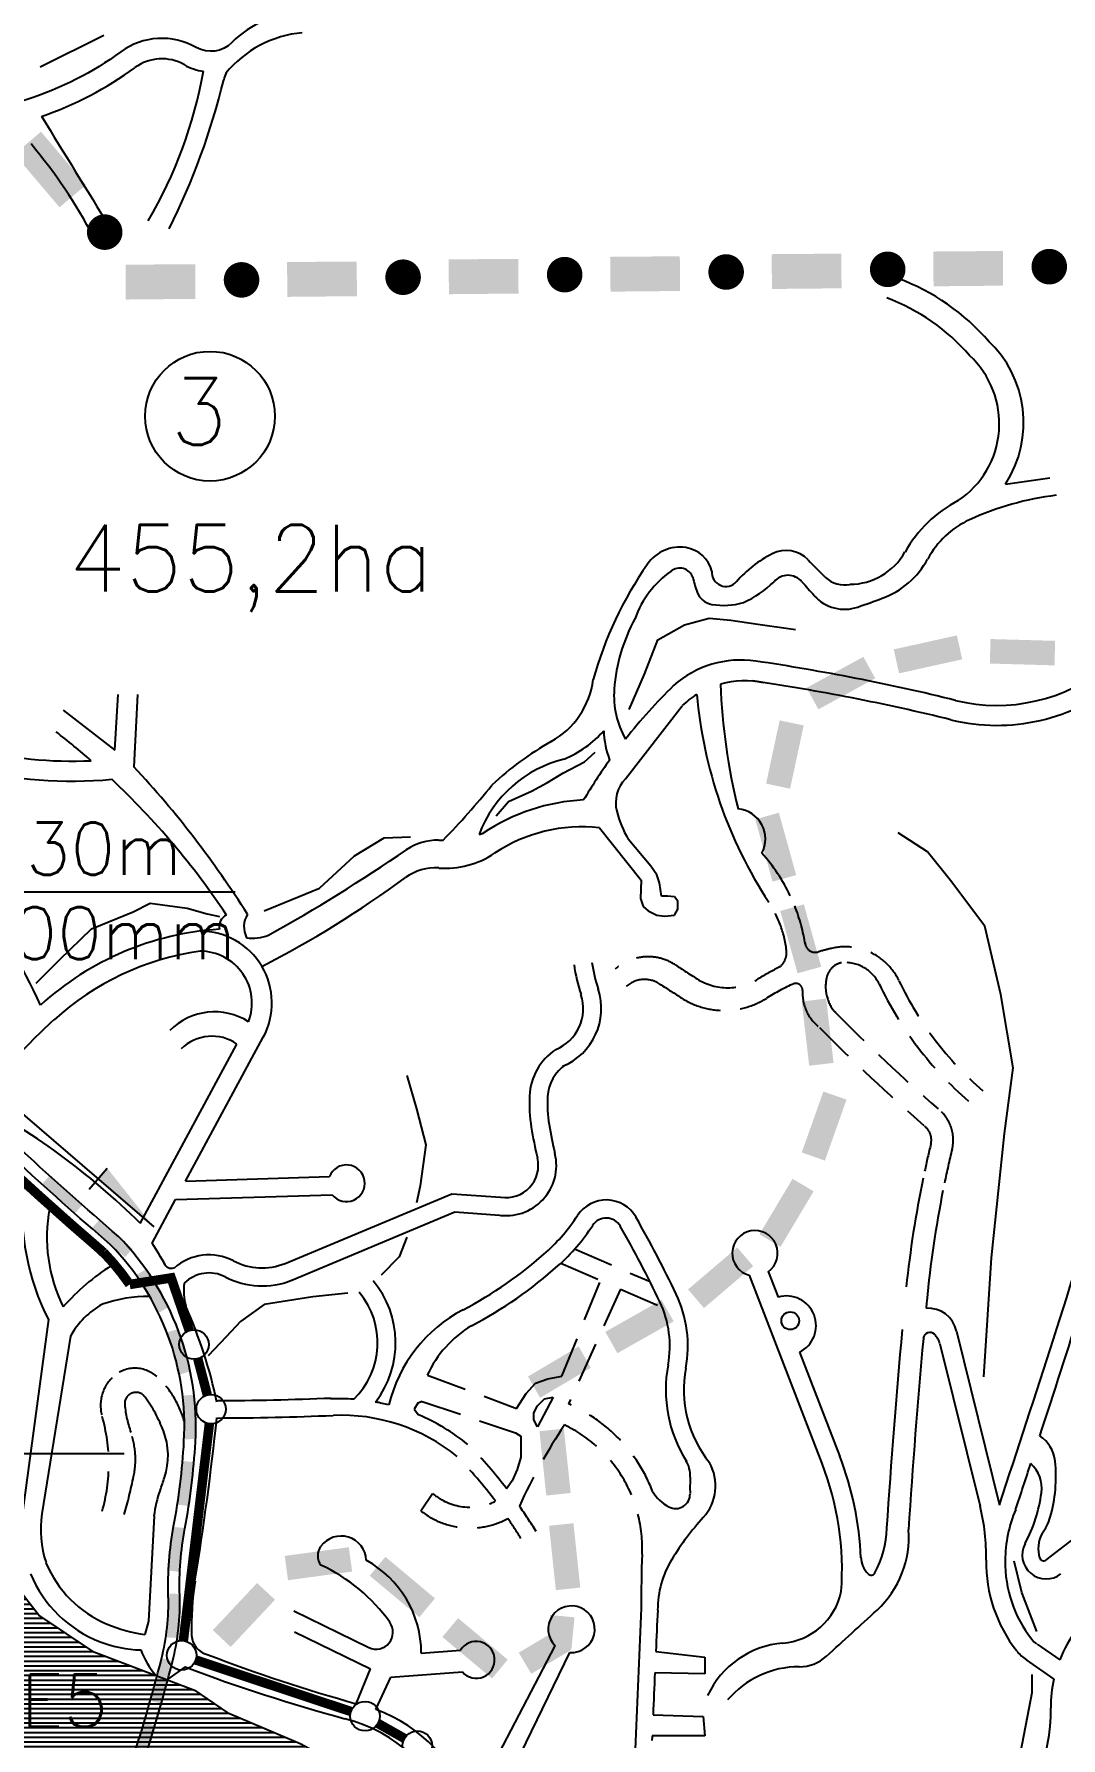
# Model space of a CAD drawing. Extents: x 578289 to 593263, y 7501070 to 7511782.
# Drawn here: x 584377 to 585457, y 7507604 to 7509396 of the extents above; entities that cross this region are included whole.
import ezdxf
from ezdxf.enums import TextEntityAlignment as Align

# ---------------------------------------------------------------- set-up
doc = ezdxf.new("R2010")
doc.units = 0
doc.header["$LTSCALE"] = 170
doc.header["$MEASUREMENT"] = 0
doc.linetypes.add('HIDDEN', pattern=[0.375, 0.25, -0.125])
doc.layers.get('0').update_dxf_attribs({"linetype": 'CONTINUOUS'})
for name, color, linetype in [('ESTACAO', 5, 'CONTINUOUS'), ('HATCH', 4, 'CONTINUOUS'), ('L-FERREA', 6, 'CONTINUOUS'), ('LIMITE-BACIA', 3, 'CONTINUOUS'), ('LIMITE-PROJETO', 1, 'CONTINUOUS'), ('PROJECAO', 7, 'HIDDEN'), ('RIO', 4, 'CONTINUOUS'), ('RUA', 7, 'CONTINUOUS'), ('TEXTO', 5, 'CONTINUOUS'), ('TEXTO2', 5, 'CONTINUOUS')]:
    doc.layers.add(name, color=color, linetype=linetype)
doc.styles.get("Standard").update_dxf_attribs({"font": 'ROMANSBR.SHX'})

# ---------------------------------------------------------------- blocks, each defined once
blk = doc.blocks.new('*X8')
at = {"color": 0}
for p, q in [((583972.1, 7508260), (583980.8, 7508260)), ((583948, 7508245), (583993.3, 7508245)), ((583956, 7508250), (583989.2, 7508250)), ((583964, 7508255), (583985, 7508255)), ((583915.8, 7508225), (584014.7, 7508225)), ((583923.9, 7508230), (584009, 7508230)), ((583931.9, 7508235), (584003.3, 7508235)), ((583939.9, 7508240), (583997.5, 7508240)), ((583891.8, 7508210), (584032.2, 7508210)), ((583899.8, 7508215), (584026.1, 7508215)), ((583907.8, 7508220), (584020.4, 7508220)), ((583859.6, 7508190), (584057.9, 7508190)), ((583867.7, 7508195), (584051.5, 7508195)), ((583875.7, 7508200), (584045, 7508200)), ((583883.7, 7508205), (584038.6, 7508205)), ((583855, 7508185), (583917.1, 7508185)), ((583857.2, 7508180), (583914.9, 7508180)), ((583859.4, 7508175), (583913.3, 7508175)), ((583930.4, 7508185), (584064.3, 7508185)), ((583935.8, 7508180), (584070.8, 7508180)), ((583941.2, 7508175), (584077.2, 7508175)), ((583861.6, 7508170), (583913.3, 7508170)), ((583863.8, 7508165), (583913.3, 7508165)), ((583865.9, 7508160), (583913.7, 7508160)), ((583868, 7508155), (583915, 7508155)), ((583945.7, 7508170), (584082.5, 7508170)), ((583950.2, 7508165), (584087.9, 7508165)), ((583954.7, 7508160), (584093.3, 7508160)), ((583959.2, 7508155), (584098.7, 7508155)), ((583870.1, 7508150), (583916.2, 7508150)), ((583872.1, 7508145), (583918.8, 7508145)), ((583874.2, 7508140), (583922.1, 7508140)), ((583876.3, 7508135), (583924.7, 7508135)), ((583964.2, 7508150), (584104.1, 7508150)), ((583969.6, 7508145), (584109.4, 7508145)), ((583975.1, 7508140), (584113.6, 7508140)), ((583980, 7508135), (584116.5, 7508135)), ((583877.8, 7508130), (583926.6, 7508130)), ((583879, 7508125), (583928.5, 7508125)), ((583880.2, 7508120), (583930.8, 7508120)), ((583984.8, 7508130), (584119.5, 7508130)), ((583989.6, 7508125), (584122.5, 7508125)), ((583994.4, 7508120), (584125.4, 7508120)), ((583881.4, 7508115), (583933.3, 7508115)), ((583882.6, 7508110), (583935.8, 7508110)), ((583883.9, 7508105), (583938.4, 7508105)), ((583886, 7508100), (583941.2, 7508100)), ((583999.2, 7508115), (584128.4, 7508115)), ((584004, 7508110), (584131.4, 7508110)), ((584008.8, 7508105), (584134.3, 7508105)), ((584013.6, 7508100), (584137.3, 7508100)), ((583888.1, 7508095), (583947.5, 7508095)), ((583890.2, 7508090), (583955.2, 7508090)), ((583892, 7508085), (583960.2, 7508085)), ((584018.4, 7508095), (584140.3, 7508095)), ((584023.2, 7508090), (584143.2, 7508090)), ((584028, 7508085), (584146.2, 7508085)), ((583893.6, 7508080), (583964.7, 7508080)), ((583895.2, 7508075), (583967.2, 7508075)), ((583896.8, 7508070), (583970.4, 7508070)), ((583898.4, 7508065), (583975, 7508065)), ((584032.8, 7508080), (584149.2, 7508080)), ((584037.7, 7508075), (584152.1, 7508075)), ((584042.5, 7508070), (584155.1, 7508070)), ((584048.6, 7508065), (584158.1, 7508065)), ((583900.1, 7508060), (583979.5, 7508060)), ((583901.7, 7508055), (583991.8, 7508055)), ((583903.3, 7508050), (584036.2, 7508050)), ((583904.5, 7508045), (584040.8, 7508045)), ((584055, 7508060), (584161.1, 7508060)), ((584061.5, 7508055), (584164, 7508055)), ((584068, 7508050), (584167, 7508050)), ((584074.4, 7508045), (584169.9, 7508045)), ((583905.5, 7508040), (584042.1, 7508040)), ((583906.5, 7508035), (584042.8, 7508035)), ((583907.5, 7508030), (584042.8, 7508030)), ((584080.9, 7508040), (584172.5, 7508040)), ((584087.4, 7508035), (584175, 7508035)), ((584093.8, 7508030), (584177.6, 7508030)), ((583908.5, 7508025), (584042.8, 7508025)), ((583909.5, 7508020), (584042.8, 7508020)), ((583910.5, 7508015), (584043.8, 7508015)), ((583911.5, 7508010), (584045.1, 7508010)), ((584097.4, 7508025), (584180.1, 7508025)), ((584101, 7508020), (584182.7, 7508020)), ((584104.6, 7508015), (584185.2, 7508015)), ((584106.4, 7508010), (584187.8, 7508010)), ((583912.9, 7508005), (584046.4, 7508005)), ((583914.4, 7508000), (584048.9, 7508000)), ((583915.9, 7507995), (584054.4, 7507995)), ((584106.9, 7508005), (584190.3, 7508005)), ((584107.3, 7508000), (584192.9, 7508000)), ((584107.7, 7507995), (584195.4, 7507995)), ((583917.4, 7507990), (584059.3, 7507990)), ((583918.9, 7507985), (584061.3, 7507985)), ((583920.5, 7507980), (584063.3, 7507980)), ((583922, 7507975), (583953.1, 7507975)), ((583971.2, 7507975), (584063.6, 7507975)), ((584108.2, 7507990), (584198, 7507990)), ((584108.6, 7507985), (584200.5, 7507985)), ((584109, 7507980), (584203.1, 7507980)), ((584109.4, 7507975), (584205.6, 7507975)), ((583923.5, 7507970), (583950.5, 7507970)), ((583925, 7507965), (583949, 7507965)), ((583926.5, 7507960), (583948.6, 7507960)), ((583977.2, 7507970), (584063.6, 7507970)), ((583980.9, 7507965), (584063.7, 7507965)), ((583984.6, 7507960), (584064.5, 7507960)), ((584109.9, 7507970), (584208.2, 7507970)), ((584110.3, 7507965), (584210.7, 7507965)), ((584110.7, 7507960), (584213.3, 7507960)), ((583928.3, 7507955), (583948.3, 7507955)), ((583930.7, 7507950), (583948, 7507950)), ((583933.2, 7507945), (583948.9, 7507945)), ((583935.6, 7507940), (583949.9, 7507940)), ((583988.3, 7507955), (584065.3, 7507955)), ((583992, 7507950), (584066.2, 7507950)), ((583995.7, 7507945), (584067, 7507945)), ((583999.4, 7507940), (584067.9, 7507940)), ((584111.9, 7507955), (584215.8, 7507955)), ((584113.3, 7507950), (584218.4, 7507950)), ((584114.8, 7507945), (584220.9, 7507945)), ((584116.2, 7507940), (584223.5, 7507940)), ((583938.1, 7507935), (583951.2, 7507935)), ((583940.5, 7507930), (583952.8, 7507930)), ((583942.9, 7507925), (583954.5, 7507925)), ((583945.5, 7507920), (583956.3, 7507920)), ((584003.1, 7507935), (584068.7, 7507935)), ((584006.8, 7507930), (584069.5, 7507930)), ((584010.5, 7507925), (584070.4, 7507925)), ((584014.2, 7507920), (584073.3, 7507920)), ((584117.7, 7507935), (584226, 7507935)), ((584119.2, 7507930), (584226.9, 7507930)), ((584120.6, 7507925), (584227.5, 7507925)), ((584122.1, 7507920), (584228.2, 7507920)), ((583948.1, 7507915), (583959.2, 7507915)), ((583950.7, 7507910), (583962.1, 7507910)), ((583953.4, 7507905), (583965, 7507905)), ((584017.9, 7507915), (584078.3, 7507915)), ((584021.5, 7507910), (584083.3, 7507910)), ((584024.6, 7507905), (584088.3, 7507905)), ((584123.5, 7507915), (584228.9, 7507915)), ((584125, 7507910), (584229.5, 7507910)), ((584126.5, 7507905), (584230.2, 7507905)), ((583956, 7507900), (583967.9, 7507900)), ((583958.6, 7507895), (583971.9, 7507895)), ((583961.2, 7507890), (583976.5, 7507890)), ((583964.3, 7507885), (583981, 7507885)), ((584027.5, 7507900), (584093.3, 7507900)), ((584030.5, 7507895), (584098.3, 7507895)), ((584033.4, 7507890), (584103.3, 7507890)), ((584035.9, 7507885), (584108.3, 7507885)), ((584127.9, 7507900), (584230.5, 7507900)), ((584129.4, 7507895), (584228.8, 7507895)), ((584130.8, 7507890), (584227.1, 7507890)), ((584132.3, 7507885), (584226.6, 7507885)), ((583967.8, 7507880), (583985.6, 7507880)), ((583971.2, 7507875), (583990.1, 7507875)), ((583974.7, 7507870), (583994.2, 7507870)), ((584038.4, 7507880), (584111.8, 7507880)), ((584040.9, 7507875), (584113.8, 7507875)), ((584043.4, 7507870), (584115.8, 7507870)), ((584133.8, 7507880), (584228.3, 7507880)), ((584135.2, 7507875), (584229.9, 7507875)), ((584136.7, 7507870), (584231.6, 7507870)), ((583978.1, 7507865), (583998.1, 7507865)), ((583981.6, 7507860), (584002, 7507860)), ((583985.1, 7507855), (584005.9, 7507855)), ((583988.5, 7507850), (584009.7, 7507850)), ((584045.9, 7507865), (584117.7, 7507865)), ((584051.2, 7507860), (584119.7, 7507860)), ((584057, 7507855), (584121.7, 7507855)), ((584062.7, 7507850), (584125.8, 7507850)), ((584138.1, 7507865), (584233.3, 7507865)), ((584140.3, 7507860), (584235.1, 7507860)), ((584143.6, 7507855), (584239.6, 7507855)), ((584146.8, 7507850), (584244.1, 7507850)), ((583992.4, 7507845), (584013.6, 7507845)), ((583997, 7507840), (584017.5, 7507840)), ((584001.5, 7507835), (584022, 7507835)), ((584006.1, 7507830), (584027.2, 7507830)), ((584067.1, 7507845), (584130.3, 7507845)), ((584070.8, 7507840), (584134.8, 7507840)), ((584074.4, 7507835), (584257.6, 7507835)), ((584078, 7507830), (584262.1, 7507830)), ((584148.4, 7507840), (584253.1, 7507840)), ((584149.4, 7507845), (584248.6, 7507845)), ((584010.6, 7507825), (584032.5, 7507825)), ((584015.2, 7507820), (584037.8, 7507820)), ((584019.7, 7507815), (584043, 7507815)), ((584081.3, 7507825), (584266.6, 7507825)), ((584084.6, 7507820), (584271.1, 7507820)), ((584087.9, 7507815), (584275.6, 7507815)), ((584024.9, 7507810), (584047.5, 7507810)), ((584030.8, 7507805), (584051.9, 7507805)), ((584036.7, 7507800), (584056.3, 7507800)), ((584042.6, 7507795), (584061, 7507795)), ((584091.1, 7507810), (584280.1, 7507810)), ((584094.4, 7507805), (584284.9, 7507805)), ((584097.7, 7507800), (584292.2, 7507800)), ((584100.6, 7507795), (584299.4, 7507795)), ((584048.6, 7507790), (584065.7, 7507790)), ((584054.5, 7507785), (584070.3, 7507785)), ((584060.4, 7507780), (584077, 7507780)), ((584103.1, 7507790), (584306.7, 7507790)), ((584105.6, 7507785), (584314, 7507785)), ((584108.1, 7507780), (584321.2, 7507780)), ((584066.4, 7507775), (584085.9, 7507775)), ((584072.4, 7507770), (584096, 7507770)), ((584078.4, 7507765), (584108.2, 7507765)), ((584084.4, 7507760), (584361.2, 7507760)), ((584110.6, 7507775), (584331.1, 7507775)), ((584113.1, 7507770), (584344.9, 7507770)), ((584115.6, 7507765), (584357.3, 7507765)), ((584090.4, 7507755), (584365, 7507755)), ((584096.4, 7507750), (584368.9, 7507750)), ((584102.4, 7507745), (584372.7, 7507745)), ((584108.4, 7507740), (584376.6, 7507740)), ((584115.8, 7507735), (584380.4, 7507735)), ((584123.8, 7507730), (584386.1, 7507730)), ((584131.9, 7507725), (584393.6, 7507725)), ((584139.9, 7507720), (584401.1, 7507720)), ((584148, 7507715), (584408.6, 7507715)), ((584156, 7507710), (584416.1, 7507710)), ((584164, 7507705), (584423.6, 7507705)), ((584170.9, 7507700), (584431.1, 7507700)), ((584176.2, 7507695), (584439, 7507695)), ((584181.4, 7507690), (584452.1, 7507690)), ((584186.7, 7507685), (584465.2, 7507685)), ((584191.9, 7507680), (584478.3, 7507680)), ((584197.2, 7507675), (584491.4, 7507675)), ((584202.4, 7507670), (584504.6, 7507670)), ((584207.7, 7507665), (584517.7, 7507665)), ((584212.9, 7507660), (584530.8, 7507660)), ((584218.2, 7507655), (584543.9, 7507655)), ((584223.5, 7507650), (584551.9, 7507650)), ((584228.7, 7507645), (584559.3, 7507645)), ((584234, 7507640), (584566.6, 7507640)), ((584239.2, 7507635), (584573.9, 7507635)), ((584244.5, 7507630), (584582, 7507630)), ((584249.7, 7507625), (584593.8, 7507625)), ((584256.4, 7507620), (584605.7, 7507620)), ((584263.4, 7507615), (584617.5, 7507615)), ((584270.4, 7507610), (584629.3, 7507610)), ((584277.3, 7507605), (584641.2, 7507605)), ((584284.3, 7507600), (584653, 7507600)), ((584291.2, 7507595), (584663.1, 7507595)), ((584298.2, 7507590), (584672.4, 7507590)), ((584306, 7507585), (584681.7, 7507585)), ((584314.3, 7507580), (584690.9, 7507580)), ((584322.7, 7507575), (584700.2, 7507575)), ((584331, 7507570), (584709.5, 7507570)), ((584336.6, 7507565), (584718.7, 7507565)), ((584341.6, 7507560), (584726.8, 7507560)), ((584346.6, 7507555), (584731.8, 7507555)), ((584349.6, 7507550), (584736.8, 7507550)), ((584352.6, 7507545), (584741.8, 7507545)), ((584355.6, 7507540), (584746.8, 7507540)), ((584358.6, 7507535), (584751.8, 7507535)), ((584361.7, 7507530), (584756.8, 7507530)), ((584364.9, 7507525), (584761.8, 7507525)), ((584368, 7507520), (584766.6, 7507520)), ((584371.2, 7507515), (584770.1, 7507515)), ((584376.9, 7507510), (584773.6, 7507510)), ((584388.9, 7507505), (584777, 7507505)), ((584413.6, 7507500), (584780.5, 7507500)), ((584434.8, 7507495), (584784, 7507495)), ((584452, 7507490), (584787.4, 7507490)), ((584463.2, 7507485), (584790.9, 7507485)), ((584474.5, 7507480), (584794.3, 7507480)), ((584485.7, 7507475), (584797.8, 7507475)), ((584497.5, 7507470), (584801.3, 7507470)), ((584509.7, 7507465), (584804.7, 7507465)), ((584521.8, 7507460), (584808.2, 7507460)), ((584533.9, 7507455), (584811.7, 7507455)), ((584546.1, 7507450), (584815.1, 7507450)), ((584558.2, 7507445), (584818.6, 7507445)), ((584570.3, 7507440), (584822.1, 7507440)), ((584582.4, 7507435), (584825.5, 7507435)), ((584594, 7507430), (584829, 7507430)), ((584605.7, 7507425), (584832.5, 7507425)), ((584616.1, 7507420), (584835.9, 7507420)), ((584624.4, 7507415), (584839.4, 7507415)), ((584632.8, 7507410), (584842.9, 7507410)), ((584638.8, 7507405), (584846.3, 7507405)), ((584643.1, 7507400), (584849.8, 7507400)), ((584647.3, 7507395), (584853.3, 7507395)), ((584651.6, 7507390), (584856.7, 7507390)), ((584655.9, 7507385), (584860.2, 7507385)), ((584660.1, 7507380), (584863.7, 7507380)), ((584664.4, 7507375), (584867.1, 7507375)), ((584668.8, 7507370), (584870.6, 7507370)), ((584673.3, 7507365), (584874.1, 7507365)), ((584677.7, 7507360), (584877.5, 7507360)), ((584682.1, 7507355), (584881, 7507355)), ((584686.5, 7507350), (584884.5, 7507350)), ((584691, 7507345), (584887.9, 7507345)), ((584695.4, 7507340), (584884.9, 7507340)), ((584699.7, 7507335), (584877.6, 7507335)), ((584703.2, 7507330), (584870.4, 7507330)), ((584706.7, 7507325), (584863.1, 7507325)), ((584710.1, 7507320), (584855.8, 7507320)), ((584713.6, 7507315), (584848.6, 7507315)), ((584717.1, 7507310), (584841.3, 7507310)), ((584871, 7507310), (584912.2, 7507310)), ((584878.1, 7507315), (584908.7, 7507315)), ((584885.2, 7507320), (584905.3, 7507320)), ((584892.2, 7507325), (584901.8, 7507325)), ((584720.5, 7507305), (584834.1, 7507305)), ((584724, 7507300), (584826.8, 7507300)), ((584727.5, 7507295), (584819.6, 7507295)), ((584849.7, 7507295), (584922.8, 7507295)), ((584856.8, 7507300), (584919.2, 7507300)), ((584863.9, 7507305), (584915.7, 7507305)), ((584731.3, 7507290), (584812.3, 7507290)), ((584735.1, 7507285), (584805, 7507285)), ((584739, 7507280), (584797.8, 7507280)), ((584742.8, 7507275), (584790.5, 7507275)), ((584821.4, 7507275), (584937.3, 7507275)), ((584828.5, 7507280), (584933.7, 7507280)), ((584835.5, 7507285), (584930.1, 7507285)), ((584842.6, 7507290), (584926.5, 7507290)), ((584746.7, 7507270), (584783.3, 7507270)), ((584750.5, 7507265), (584776, 7507265)), ((584754.3, 7507260), (584768.8, 7507260)), ((584800.1, 7507260), (584949, 7507260)), ((584807.2, 7507265), (584944.8, 7507265)), ((584814.3, 7507270), (584940.9, 7507270)), ((584758.2, 7507255), (584761.5, 7507255)), ((584772.9, 7507240), (584967, 7507240)), ((584778.8, 7507245), (584961.3, 7507245)), ((584785.9, 7507250), (584957.2, 7507250)), ((584793, 7507255), (584953.1, 7507255)), ((584777.9, 7507235), (584973, 7507235)), ((584782.7, 7507230), (584979, 7507230)), ((584787.6, 7507225), (584985, 7507225)), ((584792.5, 7507220), (584991, 7507220)), ((584797.3, 7507215), (584997, 7507215)), ((584802.2, 7507210), (585003.5, 7507210)), ((584807, 7507205), (585010, 7507205)), ((584811.3, 7507200), (585016.5, 7507200)), ((584815.6, 7507195), (585023, 7507195)), ((584819.9, 7507190), (585029.5, 7507190)), ((584824.2, 7507185), (585036.5, 7507185)), ((584828.5, 7507180), (585044.9, 7507180)), ((584832.8, 7507175), (585053.2, 7507175)), ((584836.7, 7507170), (585061.5, 7507170)), ((584840.2, 7507165), (585069.9, 7507165)), ((584843.8, 7507160), (585082.1, 7507160)), ((584847.3, 7507155), (585094.6, 7507155)), ((584850.9, 7507150), (585107.1, 7507150)), ((584854.4, 7507145), (585122.1, 7507145)), ((584858, 7507140), (585139.6, 7507140)), ((584861.5, 7507135), (585156.1, 7507135)), ((584865.1, 7507130), (585168.3, 7507130)), ((584868.6, 7507125), (585180.2, 7507125)), ((584873.3, 7507120), (585190.7, 7507120)), ((584878.3, 7507115), (585201.2, 7507115)), ((584883.3, 7507110), (585211.3, 7507110)), ((584888.3, 7507105), (585218.8, 7507105)), ((584893.3, 7507100), (585226.3, 7507100)), ((584898.3, 7507095), (585233.8, 7507095)), ((584903.3, 7507090), (585240.2, 7507090)), ((584908.3, 7507085), (585246.1, 7507085)), ((584912.7, 7507080), (585252, 7507080)), ((584916.7, 7507075), (585257, 7507075)), ((584920.6, 7507070), (585260.8, 7507070)), ((584924.6, 7507065), (585264.7, 7507065)), ((584928.6, 7507060), (585268.6, 7507060)), ((584932.5, 7507055), (585272.5, 7507055)), ((584936.5, 7507050), (585276.4, 7507050)), ((584940.4, 7507045), (585280.3, 7507045)), ((584945.4, 7507040), (585284.1, 7507040)), ((584950.4, 7507035), (585288, 7507035)), ((584955.4, 7507030), (585291.9, 7507030)), ((584960.4, 7507025), (585295.7, 7507025)), ((584965.4, 7507020), (585299.6, 7507020)), ((584973.1, 7507015), (585303.8, 7507015)), ((584980.9, 7507010), (585307.9, 7507010)), ((584989, 7507005), (585312.1, 7507005)), ((585000.2, 7507000), (585316.3, 7507000)), ((585008.6, 7506995), (585320.4, 7506995)), ((585015.9, 7506990), (585323.6, 7506990)), ((585023.1, 7506985), (585326.5, 7506985)), ((585029.9, 7506980), (585329.4, 7506980)), ((585034.9, 7506975), (585332.3, 7506975)), ((585039.9, 7506970), (585335.2, 7506970)), ((585044.9, 7506965), (585337.8, 7506965)), ((585049.9, 7506960), (585339.6, 7506960)), ((585052.7, 7506955), (585341.4, 7506955)), ((585055, 7506950), (585343.1, 7506950)), ((585057.4, 7506945), (585344.9, 7506945)), ((585059.7, 7506940), (585346.7, 7506940)), ((585062.2, 7506935), (585348.5, 7506935)), ((585066.5, 7506930), (585350.3, 7506930)), ((585070.8, 7506925), (585352.2, 7506925)), ((585081.4, 7506920), (585354.6, 7506920)), ((585089.3, 7506915), (585357, 7506915)), ((585095.3, 7506910), (585359.4, 7506910)), ((585101.3, 7506905), (585361.7, 7506905)), ((585106.1, 7506900), (585364.1, 7506900)), ((585109.7, 7506895), (585366.5, 7506895)), ((585113.2, 7506890), (585369.1, 7506890)), ((585116.8, 7506885), (585371.7, 7506885)), ((585120.4, 7506880), (585374.3, 7506880)), ((585124.3, 7506875), (585376.8, 7506875)), ((585128.2, 7506870), (585379.5, 7506870)), ((585132.1, 7506865), (585382.7, 7506865)), ((585136, 7506860), (585385.8, 7506860)), ((585140.3, 7506855), (585389, 7506855)), ((585146.7, 7506850), (585393.9, 7506850)), ((585153.3, 7506845), (585398.9, 7506845)), ((585161.7, 7506840), (585403.9, 7506840)), ((585170, 7506835), (585412.8, 7506835)), ((585178.4, 7506830), (585422.8, 7506830)), ((585186.7, 7506825), (585428.9, 7506825)), ((585194, 7506820), (585427.9, 7506820)), ((585198.5, 7506815), (585427, 7506815)), ((585203, 7506810), (585426, 7506810)), ((585207.6, 7506805), (585425.1, 7506805)), ((585212.1, 7506800), (585424.1, 7506800)), ((585216.6, 7506795), (585423.2, 7506795)), ((585220.7, 7506790), (585422.2, 7506790)), ((585224.5, 7506785), (585421.3, 7506785)), ((585228.2, 7506780), (585420.3, 7506780)), ((585232, 7506775), (585419.4, 7506775)), ((585235.7, 7506770), (585418.4, 7506770)), ((585239.5, 7506765), (585417.4, 7506765)), ((585243.2, 7506760), (585416.5, 7506760)), ((585247, 7506755), (585415.5, 7506755)), ((585250.7, 7506750), (585414.6, 7506750)), ((585254.5, 7506745), (585413.6, 7506745)), ((585258.2, 7506740), (585412.7, 7506740)), ((585261.8, 7506735), (585411.7, 7506735)), ((585265.5, 7506730), (585410.8, 7506730)), ((585269.2, 7506725), (585409.8, 7506725)), ((585272.9, 7506720), (585408.9, 7506720)), ((585276.6, 7506715), (585407.9, 7506715)), ((585280.2, 7506710), (585407, 7506710)), ((585283.9, 7506705), (585406, 7506705)), ((585287.6, 7506700), (585405, 7506700)), ((585291.3, 7506695), (585404.1, 7506695)), ((585294.9, 7506690), (585403.1, 7506690)), ((585298.6, 7506685), (585402.2, 7506685)), ((585302.3, 7506680), (585401.2, 7506680)), ((585306, 7506675), (585400.3, 7506675)), ((585309.8, 7506670), (585399.3, 7506670)), ((585313.6, 7506665), (585398.4, 7506665)), ((585317.4, 7506660), (585397.4, 7506660)), ((585321.1, 7506655), (585396.5, 7506655)), ((585324.9, 7506650), (585395.5, 7506650)), ((585328.7, 7506645), (585394.6, 7506645)), ((585332.5, 7506640), (585393.6, 7506640)), ((585336.3, 7506635), (585392.6, 7506635)), ((585340.1, 7506630), (585391.7, 7506630)), ((585343.9, 7506625), (585390.7, 7506625)), ((585347.8, 7506620), (585389.8, 7506620)), ((585351.7, 7506615), (585388.8, 7506615)), ((585355.6, 7506610), (585387.9, 7506610)), ((585359.5, 7506605), (585386.9, 7506605)), ((585363.4, 7506600), (585386, 7506600)), ((585367.2, 7506595), (585385, 7506595)), ((585371.1, 7506590), (585384.1, 7506590)), ((585376.7, 7506585), (585383.1, 7506585))]:
    blk.add_line(p, q, dxfattribs=at)
blk = doc.blocks.new('C')
at = {"layer": 'LIMITE-BACIA'}
blk.add_solid([(-33.9, -12.9), (-34, 12.9), (34.2, -12.6), (34, 13.2)], dxfattribs=at)
blk = doc.blocks.new('R')
at = {"layer": 'LIMITE-PROJETO', "const_width": 18.7}
blk.add_lwpolyline([(-75.2, 0.3, 1), (-93.9, 0.4, 1)], format="xyb", close=True, dxfattribs=at)
at = {"layer": 'LIMITE-PROJETO'}
blk.add_solid([(36.9, 17.7), (36.6, -18.8), (-36.4, 18.3), (-36.6, -18.3)], dxfattribs=at)
blk = doc.blocks.new('E')
at = {"layer": 'L-FERREA'}
blk.add_solid([(-22.9, -6), (-22.9, 6), (23.4, -6), (23.4, 6)], dxfattribs=at)

msp = doc.modelspace()

# ---------------------------------------------------------------- linework, layer by layer
at = {"layer": 'ESTACAO'}
for p, q in [((584320.1, 7508298.6), (584502.6, 7508141.8)), ((584434.7, 7508181.5), (584453.7, 7508203.4))]:
    msp.add_line(p, q, dxfattribs=at)
at = {"layer": 'ESTACAO', "linetype": 'HIDDEN', "const_width": 10}
msp.add_lwpolyline([(584477.4, 7508081.1, 0.041585), (584449.7, 7508114.9, -0.009229), (584348.6, 7508205, 0.277803), (584204.5, 7508234.8, -0.1083), (584112.1, 7508215.2, -0.286603), (583992.2, 7508280.2, -0.085052), (583964.5, 7508342, 0.070288), (583935, 7508413, 0.009508), (583910, 7508456.5), (583926.5, 7508492), (583882, 7508493)], format="xyb", dxfattribs=at)
msp.add_lwpolyline([(584477.4, 7508081.1), (584521, 7508088), (584540, 7508032.7)], dxfattribs=at)
at = {"layer": 'ESTACAO', "const_width": 10}
for points in [[(584549, 7508003), (584559, 7507965)], [(584561.2, 7507934.6), (584533.8, 7507706.4)], [(584546.8, 7507686.1), (584710.2, 7507631.9)], [(584738.5, 7507619.4), (584766.5, 7507603.6)]]:
    msp.add_lwpolyline(points, dxfattribs=at)
at = {"layer": 'ESTACAO'}
for centre in [(584545, 7508018), (584563, 7507950), (584532, 7507691), (584725, 7507627), (584780, 7507596)]:
    msp.add_circle(centre, 15.5, dxfattribs=at)
msp.add_solid([(584453.7, 7508203.4), (584444.2, 7508192.4), (584502.6, 7508141.8)], dxfattribs=at)
at = {"layer": 'L-FERREA'}
for points in [[(584477.8, 7507573.6, 0.01699), (584510.8, 7507687.3, 0.070618), (584518, 7507753.7, -0.055083), (584523.6, 7507826.7, 0.032483), (584534.5, 7507916.1, 0.210287), (584457.3, 7508122.9, -0.009263), (584356.1, 7508213, 0.27867)], [(584489.2, 7507569.9, 0.01699), (584522.4, 7507684.3, 0.070618), (584530, 7507754.1, -0.055083), (584535.4, 7507824.5, 0.032483), (584546.5, 7507915.4, 0.210784), (584465.5, 7508131.7, -0.0093), (584364.2, 7508221.8, 0.279539)]]:
    msp.add_lwpolyline(points, format="xyb", dxfattribs=at)
at = {"layer": 'LIMITE-BACIA'}
for points in [[(584909.2, 7507961.9), (584896.5, 7507984.3), (584962.5, 7507993.4), (584949.8, 7508015.9)], [(584899.9, 7507671.6), (584886.7, 7507693.8), (584941.4, 7507696.5), (584945.2, 7507728.6)], [(584942.1, 7507697.2), (584917.4, 7507698.6), (584945.4, 7507731), (584919.7, 7507733.4)]]:
    msp.add_solid(points, dxfattribs=at)
at = {"layer": 'LIMITE-PROJETO', "const_width": 18.7}
msp.add_lwpolyline([(584460.4, 7509188.1, 1), (584441.7, 7509187.9, 1)], format="xyb", close=True, dxfattribs=at)
at = {"layer": 'LIMITE-PROJETO'}
msp.add_solid([(584546.3, 7509154.3), (584546.6, 7509117.8), (584473, 7509153.7), (584473.3, 7509117.1)], dxfattribs=at)
at = {"layer": 'PROJECAO'}
for p, q in [((584945.5, 7508118.5), (585024.9, 7508084.1)), ((584930.9, 7508103.4), (584973, 7508085.2)), ((584932, 7507984.7), (584973, 7508085.2)), ((584993.8, 7508076.2), (584939.1, 7507955.5)), ((584993.8, 7508076.2), (585037.8, 7508057.1)), ((584790.6, 7507985.7), (584884.3, 7507950.8)), ((584894.4, 7507966.4), (584904.5, 7507977.4)), ((584904.5, 7507977.4), (584917.3, 7507982)), ((584917.3, 7507982), (584932, 7507984.7)), ((584785, 7507958.1), (584883.4, 7507925.1)), ((584884.3, 7507950.8), (584894.4, 7507966.4)), ((584922.9, 7507962.7), (584906.3, 7507931.5)), ((584906.3, 7507953.5), (584913.7, 7507960.9)), ((584913.7, 7507960.9), (584922.9, 7507962.7)), ((584902.6, 7507946.2), (584906.3, 7507953.5)), ((584902.6, 7507938.8), (584902.6, 7507946.2)), ((584906.3, 7507931.5), (584902.6, 7507938.8)), ((584883.4, 7507925.1), (584888.9, 7507921.4)), ((584888.9, 7507921.4), (584888.9, 7507914)), ((584888.9, 7507914), (584888.9, 7507899.4)), ((584885.2, 7507886.5), (584879.7, 7507874.6)), ((584888.9, 7507899.4), (584885.2, 7507886.5)), ((584879.7, 7507874.6), (584874, 7507866.2)), ((584783.7, 7507843), (584796, 7507861.3))]:
    msp.add_line(p, q, dxfattribs=at)
for centre, radius, start, end in [((585050.7, 7508418.3), 118.6, 6.0494, 33.2536), ((585004.4, 7508409.9), 186.1, 8.7946, 21.9008), ((585198.7, 7508441.3), 10.8, 182.6746, 286.103), ((585022.8, 7508373.3), 52.5, 56.8639, 131.4198), ((585148.9, 7508430.3), 19.7, 310.3013, 12.2897), ((585273.8, 7508187), 254.3, 103.1449, 106.4562), ((585230.2, 7508373.7), 62.6, 25.5545, 103.1449), ((585850.9, 7509641.8), 1462.4, 236.8639, 237.9322), ((585273.8, 7508187), 254.3, 116.176, 122.0678), ((585250.6, 7508394.3), 41, 165.6075, 218.893), ((585230.9, 7508399.4), 20.7, 102.9899, 165.6075), ((585230.2, 7508380.1), 39.6, 25.5545, 95.715), ((585019.1, 7508372.4), 29.5, 56.8639, 131.4198), ((585847.2, 7509640.9), 1485.4, 236.8639, 237.9322), ((585106.6, 7508453.8), 60.6, 237.9322, 302.0678), ((585270.1, 7508186.1), 231.3, 113.9579, 122.0678), ((585178.2, 7508390.6), 7.2, 356.8329, 106.3482), ((585230.8, 7508387.7), 45.5, 176.8329, 232.7214), ((585608.5, 7508561), 379.7, 205.5545, 229.0902), ((585608.5, 7508554.5), 356.7, 205.5545, 229.0902), ((585102.9, 7508452.9), 83.6, 237.9322, 302.0678), ((585296.1, 7508443.1), 107.4, 223.9394, 224.6535), ((586652.8, 7509783.5), 2014.6, 224.6535, 228.8863), ((586652.8, 7509783.5), 2037.6, 224.6535, 228.8863), ((585302.5, 7508233.1), 41.4, 346.4882, 51.8934), ((585302.5, 7508233.1), 18.4, 346.4882, 51.8934), ((586459.5, 7507955.1), 1171.6, 166.4882, 167.9195), ((586459.5, 7507955.1), 1148.6, 166.4882, 168.3), ((584482.9, 7507958.9), 34.1, 47.7951, 135.0319), ((584488, 7507953.8), 41.3, 135.0319, 196.1082), ((584439.4, 7507910.9), 98.9, 15.0533, 47.7951), ((584484, 7507955.7), 11.9, 35.6493, 185.7766), ((584363.5, 7507869.3), 160.2, 21.208, 35.6493), ((584873.5, 7507803.9), 165.2, 21.1263, 66.5942), ((584275.5, 7507892.4), 179.9, 343.8918, 16.1082), ((584600, 7507967.5), 128.5, 185.7766, 199.0543), ((584396.2, 7507897), 87.2, 348.1031, 19.0543), ((585471.7, 7507579.2), 643.2, 146.5918, 155.2939), ((584873.5, 7507803.9), 143.2, 357.4166, 64.6584), ((584469.3, 7507554.9), 510.6, 37.5668, 44.261), ((584471.2, 7507558.6), 489.6, 36.9691, 44.261), ((583889.2, 7508003.9), 605.3, 344.1977, 348.1031), ((584835.6, 7507908.4), 61.5, 229.937, 295.7575), ((584469.3, 7507554.9), 510.6, 31.4415, 35.0335), ((584835.6, 7507908.4), 83.5, 231.5346, 298.3855), ((584471.2, 7507558.6), 489.6, 31.4415, 34.3656)]:
    msp.add_arc(centre, radius, start, end, dxfattribs=at)
at = {"layer": 'RIO'}
for points in [[(584383, 7509362), (584450, 7509395)], [(585003, 7508686), (585019, 7508723), (585033, 7508759), (585061, 7508775), (585087, 7508782), (585110, 7508780), (585136, 7508776), (585178, 7508770)], [(584863, 7508574), (584876, 7508589), (584900, 7508600), (584917, 7508609), (584933, 7508619), (584956, 7508631), (584967, 7508641)], [(584619, 7508474), (584677, 7508498), (584714, 7508532), (584745, 7508551), (584773, 7508552)], [(585376, 7507984), (585384, 7508109), (585398, 7508240), (585407, 7508309), (585394, 7508386), (585377, 7508458), (585341, 7508506), (585317, 7508536), (585286, 7508556)], [(584379, 7508398), (584404, 7508423), (584437, 7508455), (584481, 7508473), (584499, 7508482), (584538, 7508477), (584559, 7508471), (584572, 7508468)], [(584769, 7508301), (584779, 7508266), (584789, 7508228), (584783, 7508185), (584779, 7508167)], [(584769, 7508131), (584761, 7508110), (584742, 7508091)], [(584707, 7508072), (584670, 7508068), (584619, 7508060), (584594, 7508042), (584579, 7508026), (584560, 7508006)], [(585432, 7507716), (585416, 7507757), (585408, 7507790)], [(584356.8, 7507765.6), (584382.4, 7507732.5), (584437.9, 7507695.4), (584545.6, 7507654.4), (584580, 7507630.8), (584656.8, 7507598.4), (584725.3, 7507561.4), (584766.3, 7507520.5), (584889.3, 7507343), (584759.3, 7507253.5)], [(585324, 7507425), (585330, 7507464), (585355, 7507490), (585384, 7507519), (585402, 7507554), (585415, 7507590), (585427, 7507652), (585427, 7507671)]]:
    msp.add_lwpolyline(points, dxfattribs=at)
at = {"layer": 'RUA', "linetype": 'CONTINUOUS'}
for p, q in [((585398.8, 7508923), (585445.7, 7508929.6)), ((584461.6, 7508643.1), (584465.3, 7508701.8)), ((584485.5, 7508701.8), (584481.8, 7508625.6)), ((584407.4, 7508685.3), (584461.6, 7508643.1)), ((584999.1, 7508612.8), (585058.8, 7508689.9)), ((584971.6, 7508561.4), (585015.7, 7508506.3)), ((585025.8, 7508521), (585001.9, 7508549.4)), ((585032.2, 7508511.8), (585025.8, 7508521)), ((585035, 7508503.5), (585032.2, 7508511.8)), ((585015.7, 7508506.3), (585014.7, 7508487)), ((585036.8, 7508489.7), (585035, 7508503.5)), ((585014.7, 7508487), (585017.5, 7508478.7)), ((585017.5, 7508478.7), (585023, 7508474.1)), ((585043.2, 7508489.7), (585036.8, 7508489.7)), ((585050.6, 7508488.8), (585043.2, 7508489.7)), ((585054.2, 7508484.2), (585050.6, 7508488.8)), ((585050.6, 7508469.5), (585054.2, 7508476)), ((585054.2, 7508476), (585054.2, 7508484.2)), ((585023, 7508474.1), (585032.2, 7508469.5)), ((585032.2, 7508469.5), (585040.5, 7508468.6)), ((585040.5, 7508468.6), (585050.6, 7508469.5)), ((584488.3, 7508145.4), (584590.2, 7508333.9)), ((584536.1, 7508189.8), (584617.9, 7508341.1)), ((584536.1, 7508189.8), (584687.5, 7508194.5)), ((584500.9, 7508124.7), (584525.6, 7508170.3)), ((584525.6, 7508170.3), (584690.4, 7508175.4)), ((584640.8, 7508103.2), (584816.3, 7508176.6)), ((584816.3, 7508176.6), (584867.7, 7508173)), ((584393, 7508161.2), (584458.2, 7508101)), ((584648.1, 7508085.7), (584819.4, 7508157.4)), ((584819.4, 7508157.4), (584866.4, 7508154)), ((585129.2, 7508090.9), (585205.8, 7507892.9)), ((585149.3, 7508094.6), (585159.7, 7508067.7)), ((584391.8, 7508044.3), (584361.5, 7507817.8)), ((585347.4, 7508032), (585392.5, 7507849.1)), ((584414.9, 7508026.7), (584385, 7507839.8)), ((585182.1, 7508010), (585224.5, 7507900.3)), ((585329.9, 7508018.7), (585372.2, 7507847.9)), ((584780.4, 7507956.3), (584776.8, 7507949.9)), ((584785, 7507958.1), (584780.4, 7507956.3)), ((584776.8, 7507949.9), (584781.2, 7507944)), ((584503, 7507837.3), (584497.1, 7507727)), ((585442.8, 7507792.2), (585505, 7507840.2)), ((584497.1, 7507727), (584493.4, 7507713)), ((584650, 7507737.8), (584729, 7507699.2)), ((584650.9, 7507715.7), (584730.6, 7507676.8)), ((584784.2, 7507693.4), (584825.5, 7507696.4)), ((584835.7, 7507529.7), (584925, 7507701)), ((584844.6, 7507497.1), (584940.6, 7507694.1)), ((585030.9, 7507695.1), (585082.7, 7507689.1)), ((585082.7, 7507689.1), (585082.7, 7507671.6)), ((585432.3, 7507702.7), (585455.9, 7507686.2)), ((584535.7, 7507678.8), (584517.6, 7507665.9)), ((584715.7, 7507640.1), (584730.6, 7507676.8)), ((584752.1, 7507668.1), (584827.4, 7507673.6)), ((585082.7, 7507671.6), (585029.9, 7507672.5)), ((585420.8, 7507686.3), (585449.8, 7507666)), ((584736.4, 7507633.9), (584752.1, 7507668.1)), ((585028, 7507628.4), (585080.9, 7507626.7)), ((585080.9, 7507626.7), (585082.7, 7507606.5)), ((585082.7, 7507606.5), (585027.1, 7507606.5))]:
    msp.add_line(p, q, dxfattribs=at)
msp.add_lwpolyline([(585263.8, 7509882, 0.182799), (585281.9, 7509814.9, 0.026643), (585303.8, 7509787.8, -0.378767), (585304.6, 7509688.3, -0.071444), (585079, 7509493.8, -0.121757), (584901, 7509433.5, 0.036846), (584739.6, 7509426, -0.065872), (584659.7, 7509417.7, 0.20895), (584585, 7509387.5, -0.340695), (584547.3, 7509382.3, 0.295562), (584468.1, 7509377.7, -0.161467), (584262.2, 7509311.4)], format="xyb", dxfattribs=at)
msp.add_circle((585172.4, 7508042.9), 9.34, dxfattribs=at)
for centre, radius, start, end in [((584669.7, 7509280.1), 118.1, 95.2365, 140.4448), ((584265.1, 7509658.5), 368.7, 288.9078, 306.1997), ((584511.2, 7509322.3), 48, 60.3369, 126.1997), ((584076.4, 7509444.4), 486.5, 329.8032, 349.6663), ((584562.7, 7509412.8), 56.2, 240.3369, 262.1067), ((584615.9, 7509338.8), 40.7, 155.9379, 166.4585), ((583864.3, 7509519.8), 732.3, 333.3526, 346.4585), ((617108.3, 7529345.4), 38370.1, 211.47772, 211.68236), ((583939.4, 7508917.5), 566.1, 27.9528, 39.9177), ((585205.1, 7508920.9), 232.8, 40.7011, 69.7564), ((585200.6, 7508920), 211.8, 40.7011, 69.7564), ((585299.5, 7508987.5), 118.5, 326.991, 47.186), ((585294.9, 7508986.6), 97.5, 303.8523, 47.186), ((585411, 7508785.6), 135, 117.2514, 150.8008), ((585489.6, 7508604.8), 308.7, 96.9749, 114.5899), ((585400.7, 7508799.1), 95, 114.5899, 151.6768), ((585056.3, 7508814.9), 41.7, 81.4858, 145.1976), ((585057.5, 7508822.9), 33.6, 14.5777, 81.4858), ((585168, 7508821.2), 32, 43.6516, 116.9835), ((585235.2, 7508883.9), 66.3, 270.0175, 330.8008), ((585350.8, 7508610.2), 400.3, 145.1976, 164.4545), ((585056.1, 7508819.9), 14.7, 19.8758, 128.8595), ((585210.4, 7508737.8), 125.5, 116.9835, 138.9228), ((585585, 7509218.9), 544.3, 223.6516, 226.3866), ((585238.8, 7508886.3), 88.8, 290.0302, 331.6768), ((585103.8, 7508749), 100, 124.6413, 160.9061), ((585178.8, 7508848.5), 111.4, 192.2131, 200.5866), ((585104.7, 7508830), 14.7, 174.7076, 318.9228), ((585074.5, 7508903.8), 116.2, 294.7662, 314.0762), ((585170, 7508807.6), 19.4, 40.7928, 139.2072), ((586212.5, 7509707.2), 1357.5, 220.7928, 221.6169), ((585229.4, 7508845.7), 28.8, 226.3866, 281.7427), ((585093.4, 7508816.4), 20.3, 200.5866, 260.5058), ((585102.5, 7508870.9), 75.5, 260.5058, 285.8497), ((585229.5, 7508833.9), 42.6, 221.6169, 289.2533), ((584579.3, 7510695.4), 2014.4, 289.2533, 290.0302), ((585168.5, 7508694.1), 181.8, 151.1648, 175.8057), ((585120.4, 7508631.4), 106.5, 81.5494, 131.6044), ((584796.5, 7506451.3), 2310.6, 76.2304, 81.5494), ((585389.9, 7508872.7), 182.5, 256.2304, 309.646), ((584878.5, 7508728.5), 87.3, 299.1371, 352.7056), ((585461.8, 7508289.4), 589.6, 134.3479, 141.6973), ((585124, 7508621.5), 94.5, 77.6101, 105.3007), ((585722.9, 7508734.1), 624.2, 181.9742, 194.1487), ((584796.5, 7506451.3), 2289.6, 76.2304, 81.5494), ((585389.9, 7508872.7), 203.5, 256.2304, 309.646), ((585079.1, 7508700.6), 92.2, 175.8057, 209.7849), ((585124, 7508621.5), 94.5, 121.8417, 133.6089), ((585545.1, 7508742.5), 472.7, 184.944, 213.2536), ((583900.1, 7508018.2), 815.4, 48.8323, 52.1858), ((584892.3, 7508737.1), 111.6, 292.1971, 318.7268), ((585069.6, 7508666.3), 93.5, 181.7292, 201.0795), ((584417.1, 7509077.2), 445.6, 256.2533, 272.5503), ((585072.2, 7508381), 310.5, 119.1371, 133.4801), ((584417.1, 7509077.2), 466.6, 256.2986, 275.096), ((583695.9, 7507897.1), 1071.7, 32.3452, 42.8288), ((584965.4, 7508508.6), 128.9, 103.8951, 159.1074), ((585461.8, 7508289.4), 589.6, 144.397, 149.262), ((583900.1, 7508018.2), 815.4, 33.6101, 46.782), ((584282.5, 7509067.5), 737.9, 315.3114, 321.3184), ((585024.6, 7508587.7), 35.8, 135.4178, 194.3149), ((583752.8, 7508087.7), 693, 24.4882, 47.206), ((584965.4, 7508381.8), 209.2, 92.8524, 123.6956), ((585103, 7508607.7), 116.7, 194.3149, 209.9307), ((585114.2, 7508549.7), 32, 332.042, 83.7842), ((584802.9, 7508484.7), 63.8, 90.4058, 122.6876), ((584801.4, 7508708.9), 160.4, 270.4058, 272.0579), ((584801.4, 7508708.9), 160.4, 285.7853, 287.4125), ((584952.7, 7508397.9), 164.5, 83.412, 123.7425), ((583757, 7510008.2), 1784.2, 299.0488, 304.5358), ((584809.1, 7508612.9), 94, 265.9899, 303.7425), ((585004.4, 7508409.9), 186.1, 25.4336, 42.1144), ((584798.8, 7508466.5), 52.8, 85.9899, 126.2784), ((584107.7, 7509408.1), 1115.2, 297.1408, 306.2784), ((584584.7, 7508457.6), 13.1, 114.7451, 192.0941), ((584622.9, 7508457.3), 25.3, 148.5673, 207.1877), ((584591.5, 7508146.6), 308.8, 93.6392, 132.3252), ((584551.4, 7508377.1), 75.6, 331.6071, 89.9612), ((584606.3, 7508493), 47.7, 262.811, 290.8655), ((584591.5, 7508146.6), 287.8, 97.9967, 132.3252), ((584551.4, 7508377.1), 54.6, 338.9592, 89.9612), ((585123, 7508442.7), 179.9, 188.1347, 198.3633), ((585123, 7508442.7), 160.9, 188.1347, 198.3633), ((584908, 7508371.3), 46.6, 292.1728, 18.3633), ((584908, 7508371.3), 65.6, 292.1728, 18.3633), ((584566.7, 7508301), 66.8, 57.6965, 134.8592), ((584822.2, 7507893.3), 630.5, 132.3252, 138.6691), ((584563.9, 7508296.4), 45.8, 55.0315, 134.8592), ((584959.8, 7508276.7), 61.8, 123.5577, 177.3866), ((584959.8, 7508276.7), 42.8, 123.5577, 177.3866), ((585061.8, 7508272), 163.9, 177.3866, 188.9772), ((585061.8, 7508272), 144.9, 177.3866, 188.9772), ((583960.9, 7507614.1), 748.7, 45.2132, 62.3842), ((585296.3, 7508309.1), 401.3, 188.9772, 193.6573), ((585296.3, 7508309.1), 382.3, 188.9772, 193.6573), ((584705.5, 7508187.5), 19.3, 218.6131, 158.7238), ((584873.5, 7508206.3), 52.8, 260.2545, 13.6573), ((584873.5, 7508206.3), 33.8, 260.2545, 13.6573), ((586459.5, 7507955.1), 1171.6, 168.2962, 173.957), ((568917, 7513315.5), 17358.6, 341.64474, 342.85691), ((568912.4, 7513318.2), 17381.6, 341.91329, 342.85691), ((584616.8, 7508159.3), 252.7, 174.6, 207.0795), ((586459.5, 7507955.1), 1148.6, 168.7099, 174.5748), ((584555, 7508130.9), 164.8, 169.413, 206.4729), ((584783.9, 7508261.5), 196.9, 311.9654, 326.7943), ((584978.8, 7508133.9), 36.1, 29.7884, 146.7943), ((584783.9, 7508261.5), 215.9, 311.9654, 326.7943), ((584978.8, 7508133.9), 17.1, 29.7884, 146.7943), ((583967.7, 7507555.1), 1182.1, 25.4375, 29.7884), ((583967.7, 7507555.1), 1201.1, 25.4375, 29.7884), ((585135.3, 7508113.9), 23.9, 305.8938, 255.1693), ((584067.4, 7507850.5), 513, 29.2961, 32.3138), ((584584.7, 7507902.4), 235.5, 122.4906, 138.7953), ((584521.6, 7508106.7), 8.59, 201.6165, 287.1423), ((584560.9, 7508056.3), 55.9, 62.5945, 131.1086), ((584616.7, 7508164.1), 65.5, 242.5945, 291.5876), ((584631.8, 7508430.6), 424.3, 297.5772, 311.9654), ((584631.8, 7508430.6), 443.3, 297.5772, 311.9654), ((584593.3, 7508074.1), 59.1, 171.9217, 195.4931), ((584560.9, 7508056.3), 36.9, 62.5945, 135.0075), ((584616.7, 7508164.1), 84.5, 242.5945, 291.5876), ((584655.3, 7508019.7), 101.9, 322.3396, 39.8942), ((584498.2, 7507915.7), 152.9, 89.9659, 108.9029), ((584655.3, 7508019.7), 82.9, 314.2559, 39.8942), ((584937.8, 7508016.5), 107.9, 349.3197, 25.4375), ((584937.8, 7508016.5), 126.9, 349.3197, 25.4375), ((585168.5, 7508037.9), 31.1, 295.9203, 106.3976), ((593514.5, 7507285.1), 8235.3, 174.57478, 174.6284), ((584489.9, 7507985.4), 85.5, 118.7844, 151.1775), ((584067.4, 7507850.5), 513, 12.0113, 23.9073), ((584899.2, 7507918.6), 153.3, 117.5772, 166.5027), ((585317.8, 7508026), 30.1, 11.488, 94.6833), ((584898, 7507936.5), 118.2, 121.06, 155.3973), ((593514.5, 7507285.1), 8258.3, 174.79979, 176.25391), ((585319.3, 7508023.7), 6.9, 45.8504, 174.348), ((585309.5, 7508013.6), 21, 14.0187, 45.8504), ((593514.5, 7507285.1), 8235.3, 174.84931, 176.25391), ((585182.6, 7507970.4), 141.2, 169.3197, 212.1744), ((585182.6, 7507970.4), 122.2, 169.3197, 218.7707), ((584556.3, 7511176.1), 3217.2, 270.2099, 272.3727), ((584697.5, 7507745.3), 215.6, 85.8522, 92.3727), ((584697.5, 7507745.3), 215.6, 75.8863, 79.7382), ((581383.2, 7508279.5), 3203.8, 350.8311, 353.9294), ((584557.3, 7511178.8), 3238.2, 270.2099, 272.3727), ((584699.4, 7507749), 194.6, 51.0224, 92.3727), ((584697.5, 7507745.3), 215.6, 51.0224, 67.1616), ((584445.1, 7507901), 72.6, 341.4896, 21.208), ((585414.1, 7507891.3), 37.2, 5.8838, 55.6005), ((585037.8, 7507880.1), 29.4, 356.6451, 33.0023), ((585044.5, 7507869.3), 49.3, 317.5106, 29.8005), ((584915.1, 7507780.4), 311.8, 355.8757, 21.1589), ((584912.3, 7507779.5), 334.8, 2.3941, 21.1589), ((568912.4, 7513318.2), 17381.6, 341.64376, 341.81181), ((585401.6, 7507866.7), 35.4, 352.4394, 47.428), ((585295.9, 7507879.1), 156.1, 344.1309, 5.8838), ((583949.6, 7508066.9), 595.2, 340.1288, 341.4896), ((585266, 7507866.7), 199.1, 176.6451, 181.6176), ((584622.4, 7507823.7), 120.3, 160.1288, 173.5092), ((585064.8, 7507885.5), 43.3, 210.6286, 242.2377), ((585051.8, 7507860.6), 15.2, 242.2377, 1.6176), ((585157.8, 7507794.9), 220.8, 358.9917, 13.9001), ((585280.5, 7507882.8), 157.6, 331.8684, 352.4394), ((584491.1, 7507822.8), 107.4, 170.8882, 198.6353), ((585289.1, 7507645.3), 282.3, 137.5106, 148.713), ((585539.3, 7507789.8), 140.7, 157.1703, 179.6382), ((585394.8, 7507851), 53.2, 322.7084, 344.1309), ((584699.8, 7507790), 26.5, 2.2313, 143.5846), ((585169.3, 7507827.3), 104.6, 331.7232, 358.5637), ((585193.9, 7507814.7), 103.2, 312.5539, 4.679), ((585466.7, 7507803.3), 33.3, 152.4271, 196.9858), ((584691.8, 7507795.8), 16.6, 143.5846, 217.2693), ((585999, 7507753.1), 983.4, 177.4166, 180.7341), ((585272.9, 7507795), 26.1, 181.5343, 224.5262), ((585441.7, 7507796.6), 25.2, 151.8684, 308.1419), ((584493, 7507826.3), 129.8, 202.4437, 248.9424), ((584500.8, 7507835.2), 121, 202.722, 246.9944), ((584600.6, 7507617.9), 185.2, 35.6596, 65.0856), ((584671.9, 7507692.7), 112.3, 0.356, 61.0664), ((585135.1, 7507738.9), 102.2, 148.713, 180.1539), ((585257.5, 7507779.8), 4.48, 224.5262, 331.7232), ((585528.6, 7507788.4), 150, 178.9917, 218.2315), ((585528.6, 7507788.4), 130, 178.9917, 218.2315), ((585439.2, 7507794.9), 4.51, 196.9858, 323.0114), ((584841.3, 7507721.3), 298.9, 170.8311, 181.7813), ((584942.2, 7507718.5), 24.5, 266.3472, 225.528), ((608801.3, 7506613.3), 23812.3, 177.28685, 177.92147), ((585158.9, 7507772.2), 68.6, 274.6601, 348.0362), ((585581.6, 7507636.9), 135, 127.2995, 158.5787), ((584514.7, 7507869.7), 158.2, 247.2495, 262.2387), ((584736.5, 7507715.4), 17.9, 245.0816, 35.6596), ((608797.6, 7506612.4), 23791.3, 177.28685, 177.39164), ((576069.4, 7517753.6), 13595.4, 312.24978, 312.55391), ((584492.5, 7507824.9), 128.3, 248.9424, 268.4524), ((584563.9, 7507712.7), 21.4, 181.7813, 256.8349), ((584842, 7507686.3), 19.4, 221.2449, 148.5947), ((585443.2, 7507721.1), 21.3, 218.2315, 237.2592), ((584577.7, 7507731.1), 95.1, 201.2139, 220.001), ((585194, 7509350.8), 1776.3, 249.0555, 254.3793), ((585172.3, 7507608.4), 95.7, 94.6601, 155.1091), ((585181.9, 7507721.4), 42.4, 270.0471, 312.2498), ((585443.2, 7507721.1), 41.3, 218.2315, 237.2592), ((585177.8, 7509372.5), 1811.3, 249.2382, 254.8321), ((608797.6, 7506612.4), 23791.3, 177.44627, 177.55239), ((585182, 7507580), 99, 90.0471, 139.6512), ((585581.6, 7507636.9), 135, 167.5165, 180.4313), ((584681.8, 7507482.4), 161, 17.0588, 70.1847), ((585248.4, 7507634.3), 198.2, 316.2016, 0.4313), ((584662.9, 7507463.2), 166.1, 19.7319, 75.7257), ((608797.6, 7506612.4), 23791.3, 177.6054, 177.61773)]:
    msp.add_arc(centre, radius, start, end, dxfattribs=at)
at = {"layer": 'TEXTO'}
for p, q in [((584061.1, 7508494.1), (584588.5, 7508494.1)), ((583787.4, 7507903.4), (584471.5, 7507903.4))]:
    msp.add_line(p, q, dxfattribs=at)
at = {"layer": 'TEXTO2'}
msp.add_circle((584561.9, 7508994.4), 68.2, dxfattribs=at)

# ---------------------------------------------------------------- block references
at = {"layer": 'HATCH'}
msp.add_blockref('*X8', (0, 0), dxfattribs=at)
at = {"layer": 'L-FERREA'}
for p, rotation in [((584406.4, 7508175.4), 138.2380296593226), ((584459.1, 7508129.3), 139.3363612536843), ((584502, 7508074.3), 120.5981121242308), ((584529.7, 7508010.2), 106.2791751333546), ((584540.8, 7507941.3), 91.9602381424785), ((584536.6, 7507871.5), 83.09469195189035), ((584525.9, 7507802.3), 83.4176625817715), ((584523.7, 7507732.4), 86.85250823303886), ((584510.8, 7507663.8), 75.00022247582797), ((584491.4, 7507596.5), 72.70603158689251)]:
    msp.add_blockref('E', p, dxfattribs=dict(at, rotation=rotation))
at = {"layer": 'LIMITE-PROJETO'}
for name, p, rotation in [('R', (584393.9, 7509254.1), 310.7451091275087), ('R', (584679.6, 7509138.8), 0.9379057140578021), ('R', (584849.6, 7509141.6), 0.9379057140578021), ('R', (585019.6, 7509144.3), 0.9379057140578021), ('R', (585189.5, 7509147.1), 0.9379057140578021), ('R', (585359.5, 7509149.9), 0.9379057140578021), ('R', (585529.5, 7509152.7), 0.9379057140578021), ('C', (585317.3, 7508743.7), 12.2240934604824), ('C', (585416.7, 7508746), 358.1461353991677), ('C', (585225.7, 7508713.5), 28.36426843574397), ('C', (585166.9, 7508638.4), 77.62299771852433), ('C', (585157.3, 7508541), 105.262129546226), ('C', (585183.6, 7508444.6), 105.262129546226), ('C', (585201.4, 7508346.4), 96.38137449052425), ('C', (585208.2, 7508247.6), 70.23173754443923), ('C', (585168.6, 7508156.3), 58.92180507041903), ('C', (585099.2, 7508088), 40.18349812584503), ('C', (585013.8, 7508036.6), 29.24972657899115), ('C', (584925.1, 7507894.2), 95.80076461925255), ('C', (584935.2, 7507794.7), 95.80076461925255), ('C', (584675.9, 7507787.2), 7.441185201539636), ('C', (584764.1, 7507762.8), 319.8549633204081), ('C', (584597.6, 7507733.3), 46.52497139156667), ('C', (584840.6, 7507698.3), 319.8549633204081)]:
    msp.add_blockref(name, p, dxfattribs=dict(at, rotation=rotation))

# ---------------------------------------------------------------- texts
at = {"layer": 'TEXTO'}
for s, p in [('ER10-930m', (584071, 7508512.1)), ('F%%248F%%248-200mm', (584071, 7508423.1)), ('EE5', (584317.9, 7507615.7))]:
    msp.add_text(s, height=55, dxfattribs=at).set_placement(p)
at = {"layer": 'TEXTO2'}
msp.add_text('3', height=70, dxfattribs=at).set_placement((584550.1, 7508964.4), align=Align.CENTER)
msp.add_text('455,2ha', height=70, dxfattribs=at).set_placement((584412.9, 7508810.1))

doc.saveas('drawing.dxf')
